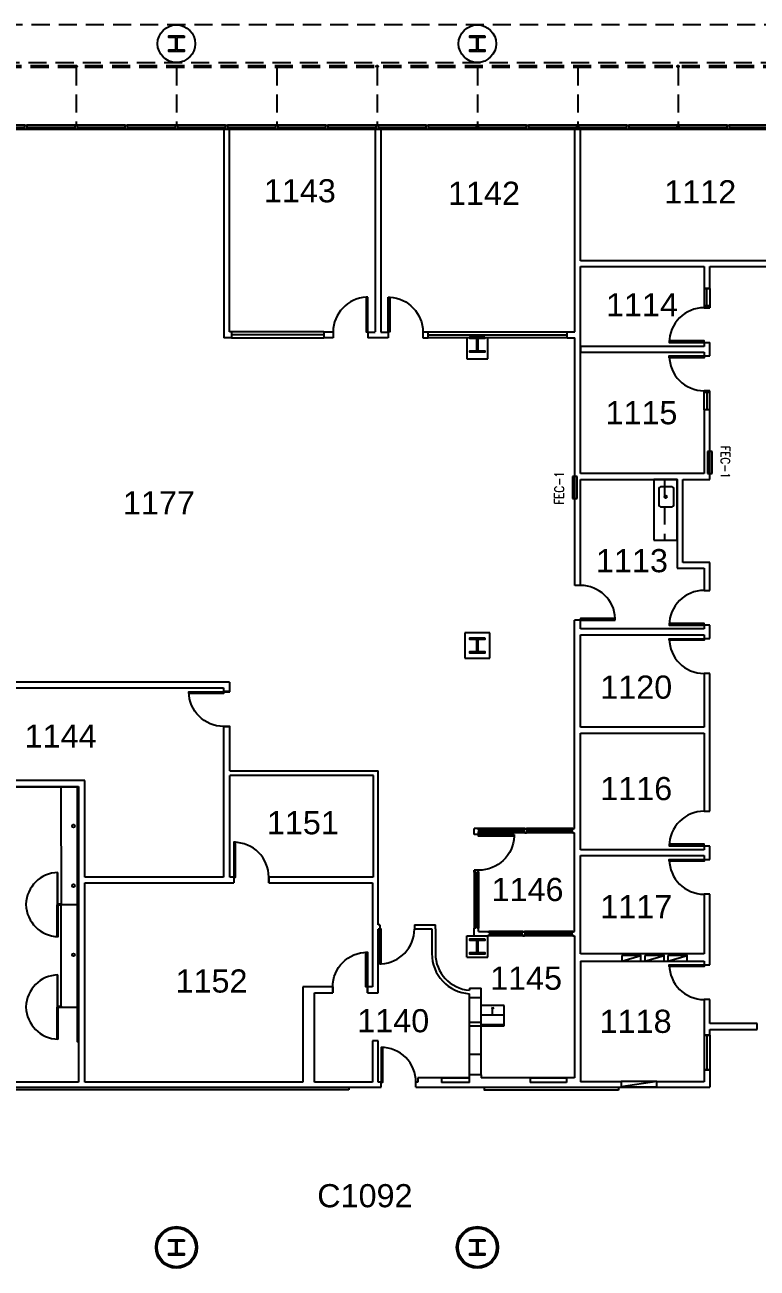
# Model space of a CAD drawing. Header units: inches. Extents: x 283 to 7662, y 1515 to 4754.
# Drawn here: x 6062 to 6821, y 3401 to 4690 of the extents above; entities that cross this region are included whole.
import ezdxf
from ezdxf.enums import TextEntityAlignment as Align

# ---------------------------------------------------------------- set-up
doc = ezdxf.new("R2010")
doc.units = ezdxf.units.IN
doc.header["$LTSCALE"] = 150
doc.header["$MEASUREMENT"] = 0
doc.linetypes.add('HIDDEN2', pattern=[0.1875, 0.125, -0.0625])
doc.layers.get('0').update_dxf_attribs({"linetype": 'CONTINUOUS'})
for name, color, linetype in [('A-ANNO-TEXT', 4, 'CONTINUOUS'), ('A-COLS', 5, 'CONTINUOUS'), ('A-DOOR', 2, 'CONTINUOUS'), ('A-FLOR-CASE', 3, 'CONTINUOUS'), ('A-FLOR-CASE-UPPR', 3, 'HIDDEN2'), ('A-FLOR-PFIX', 2, 'CONTINUOUS'), ('A-GLAZ', 2, 'CONTINUOUS'), ('A-GLAZ-SILL', 1, 'CONTINUOUS'), ('A-ROOF-OTLN', 2, 'HIDDEN2'), ('A-WALL-FULL', 6, 'CONTINUOUS'), ('E-PANL', 2, 'CONTINUOUS'), ('X-EQPM-PROT', 2, 'CONTINUOUS')]:
    doc.layers.add(name, color=color, linetype=linetype)
doc.styles.add('ARIAL', font='arial.ttf')
doc.styles.add('ROMANS', font='romans')
doc.styles.get("Standard").update_dxf_attribs({"font": 'SIMPLEX.shx', "height": 9})

# ---------------------------------------------------------------- blocks, each defined once
blk = doc.blocks.new('win-6mod')
at = {"layer": 'A-GLAZ'}
for p, q in [((-260, -2.25), (-310, -2.25)), ((-208, -2.25), (-258, -2.25)), ((-156, -2.25), (-206, -2.25)), ((-104, -2.25), (-154, -2.25)), ((-52, -2.25), (-102, -2.25)), ((0, -2.25), (-50, -2.25))]:
    blk.add_line(p, q, dxfattribs=at)
for points in [[(-310, -4.5), (-312, -4.5), (-312, 0), (-310, 0)], [(-258, -4.5), (-260, -4.5), (-260, 0), (-258, 0)], [(-206, -4.5), (-208, -4.5), (-208, 0), (-206, 0)], [(-154, -4.5), (-156, -4.5), (-156, 0), (-154, 0)], [(-102, -4.5), (-104, -4.5), (-104, 0), (-102, 0)], [(-50, -4.5), (-52, -4.5), (-52, 0), (-50, 0)]]:
    blk.add_lwpolyline(points, close=True, dxfattribs=at)
at = {"layer": 'A-GLAZ-SILL'}
for p, q in [((-260, 0), (-310, 0)), ((-208, 0), (-258, 0)), ((-156, 0), (-206, 0)), ((-104, 0), (-154, 0)), ((-52, 0), (-102, 0)), ((0, 0), (-50, 0)), ((-260, -4.5), (-310, -4.5)), ((-208, -4.5), (-258, -4.5)), ((-156, -4.5), (-206, -4.5)), ((-104, -4.5), (-154, -4.5)), ((-52, -4.5), (-102, -4.5)), ((0, -4.5), (-50, -4.5))]:
    blk.add_line(p, q, dxfattribs=at)
blk = doc.blocks.new('RDOOR', base_point=(6216, 3180))
blk.add_lwpolyline([(6216, 3192), (6215.42, 3192), (6215.42, 3180), (6216, 3180)], close=True)
blk.add_arc((6216.03, 3179.99), 12.03, 92.9061, 179.9479)
blk = doc.blocks.new('corian-plan-871')
for p, q in [((7.5, 15.75), (-7.5, 15.75)), ((-10.5, 12.75), (-10.5, 3)), ((-7.5, 0), (7.5, 0)), ((10.5, 3), (10.5, 12.75))]:
    blk.add_line(p, q)
for radius in [1.26, 1.01]:
    blk.add_circle((0, 7.25), radius)
for centre, start, end in [((-7.5, 12.75), 90, 180), ((7.5, 12.75), 0, 90), ((-7.5, 3), 180, 270), ((7.5, 3), 270, 0)]:
    blk.add_arc(centre, 3, start, end)
blk = doc.blocks.new('TRA_FIRE_EXT_CAB')
blk.add_hatch(color=256).paths.add_polyline_path([(-0.25, -1.19), (0.25, -1.19), (0.25, 1.19), (-0.25, 1.19)])
for p, q in [((-0.25, 1.19), (-0.25, -1.19)), ((0.25, 1.19), (-0.25, 1.19)), ((0.25, -1.19), (0.25, 1.19)), ((-0.25, -1.19), (0.25, -1.19))]:
    blk.add_line(p, q)
at = {"color": 0, "linetype": 'ByBlock', "width": 0.8, "flags": 4}
blk.add_attdef('FIRE', text='', height=1, rotation=90, dxfattribs=at).set_placement((1.96, 0.01), align=Align.CENTER)

msp = doc.modelspace()

# ---------------------------------------------------------------- linework, layer by layer
at = {"layer": 'A-COLS'}
for p, q in [((6520, 4365.1), (6520, 4343.1)), ((6542, 4343.1), (6542, 4365.1)), ((6520, 4343.1), (6542, 4343.1)), ((6518, 4059), (6518, 4033)), ((6544, 4059), (6518, 4059)), ((6544, 4033), (6544, 4059)), ((6518, 4033), (6544, 4033)), ((6520, 3723), (6520, 3745)), ((6520, 3745), (6542, 3745)), ((6542, 3723), (6542, 3745)), ((6520, 3723), (6542, 3723))]:
    msp.add_line(p, q, dxfattribs=at)
for points in [[(6226.9, 4678), (6226.9, 4676.3), (6220.2, 4676.3, 0.414214), (6219.5, 4675.6), (6219.5, 4664.4, 0.414214), (6220.2, 4663.7), (6226.9, 4663.7), (6226.9, 4662), (6211.1, 4662), (6211.1, 4663.7), (6217.8, 4663.7, 0.414214), (6218.5, 4664.4), (6218.5, 4675.6, 0.414214), (6217.8, 4676.3), (6211.1, 4676.3), (6211.1, 4678)], [(6538.9, 4678), (6538.9, 4676.3), (6532.2, 4676.3, 0.414214), (6531.5, 4675.6), (6531.5, 4664.4, 0.414214), (6532.2, 4663.7), (6538.9, 4663.7), (6538.9, 4662), (6523.1, 4662), (6523.1, 4663.7), (6529.8, 4663.7, 0.414214), (6530.5, 4664.4), (6530.5, 4675.6, 0.414214), (6529.8, 4676.3), (6523.1, 4676.3), (6523.1, 4678)], [(6538.9, 4366), (6538.9, 4364.3), (6532.2, 4364.3, 0.414214), (6531.5, 4363.6), (6531.5, 4352.4, 0.414214), (6532.2, 4351.7), (6538.9, 4351.7), (6538.9, 4350), (6523.1, 4350), (6523.1, 4351.7), (6529.8, 4351.7, 0.414214), (6530.5, 4352.4), (6530.5, 4363.6, 0.414214), (6529.8, 4364.3), (6523.1, 4364.3), (6523.1, 4366)], [(6538.9, 4054), (6538.9, 4052.3), (6532.2, 4052.3, 0.414214), (6531.5, 4051.6), (6531.5, 4040.4, 0.414214), (6532.2, 4039.7), (6538.9, 4039.7), (6538.9, 4038), (6523.1, 4038), (6523.1, 4039.7), (6529.8, 4039.7, 0.414214), (6530.5, 4040.4), (6530.5, 4051.6, 0.414214), (6529.8, 4052.3), (6523.1, 4052.3), (6523.1, 4054)], [(6538.9, 3742), (6538.9, 3740.3), (6532.2, 3740.3, 0.414214), (6531.5, 3739.6), (6531.5, 3728.4, 0.414214), (6532.2, 3727.7), (6538.9, 3727.7), (6538.9, 3726), (6523.1, 3726), (6523.1, 3727.7), (6529.8, 3727.7, 0.414214), (6530.5, 3728.4), (6530.5, 3739.6, 0.414214), (6529.8, 3740.3), (6523.1, 3740.3), (6523.1, 3742)], [(6226.9, 3430), (6226.9, 3428.3), (6220.2, 3428.3, 0.414214), (6219.5, 3427.6), (6219.5, 3416.4, 0.414214), (6220.2, 3415.7), (6226.9, 3415.7), (6226.9, 3414), (6211.1, 3414), (6211.1, 3415.7), (6217.8, 3415.7, 0.414214), (6218.5, 3416.4), (6218.5, 3427.6, 0.414214), (6217.8, 3428.3), (6211.1, 3428.3), (6211.1, 3430)], [(6538.9, 3430), (6538.9, 3428.3), (6532.2, 3428.3, 0.414214), (6531.5, 3427.6), (6531.5, 3416.4, 0.414214), (6532.2, 3415.7), (6538.9, 3415.7), (6538.9, 3414), (6523.1, 3414), (6523.1, 3415.7), (6529.8, 3415.7, 0.414214), (6530.5, 3416.4), (6530.5, 3427.6, 0.414214), (6529.8, 3428.3), (6523.1, 3428.3), (6523.1, 3430)]]:
    msp.add_lwpolyline(points, format="xyb", close=True, dxfattribs=at)
for centre, radius in [((6219, 4670), 19.5), ((6531, 4670), 19.5), ((6219, 3422), 21.5), ((6219, 3422), 20), ((6531, 3422), 21.5), ((6531, 3422), 20)]:
    msp.add_circle(centre, radius, dxfattribs=at)
at = {"layer": 'A-DOOR'}
for points in [[(6766, 4360.2), (6766, 4361.9), (6730, 4361.9), (6730, 4360.2)], [(6766, 4346.2), (6766, 4344.4), (6730, 4344.4), (6730, 4346.2)], [(6766, 4067.2), (6766, 4068.9), (6730, 4068.9), (6730, 4067.2)], [(6766, 4053.1), (6766, 4051.4), (6730, 4051.4), (6730, 4053.1)], [(6267.9, 3998.1), (6267.9, 3996.4), (6231.9, 3996.4), (6231.9, 3998.1)], [(6278.7, 3806), (6280.4, 3806), (6280.4, 3842), (6278.7, 3842)], [(6766, 3838.2), (6766, 3839.9), (6730, 3839.9), (6730, 3838.2)], [(6766, 3824.2), (6766, 3822.5), (6730, 3822.5), (6730, 3824.2)], [(6417, 3692), (6415.3, 3692), (6415.3, 3728), (6417, 3728)], [(6766, 3715), (6766, 3713.2), (6730, 3713.2), (6730, 3715)], [(6431.3, 3593.3), (6433, 3593.3), (6433, 3629.3), (6431.3, 3629.3)]]:
    msp.add_lwpolyline(points, close=True, dxfattribs=at)
for centre, start, end in [((6766, 4360.2), 89.9999, 179.9999), ((6766, 4346.2), 179.9999, 269.9999), ((6766, 4067.2), 89.9999, 179.9999), ((6766, 4053.1), 180.0001, 270.0001), ((6766, 3838.2), 89.9999, 179.9999), ((6278.7, 3806), 359.9999, 89.9999), ((6766, 3824.2), 180.0001, 270.0001), ((6766, 3715), 180.0001, 270.0001), ((6431.3, 3593.3), 359.9989, 89.9989)]:
    msp.add_arc(centre, 36, start, end, dxfattribs=at)
at = {"layer": 'A-DOOR', "extrusion": (0, 0, -1)}
for centre, start, end in [((-6267.9, 3998.1), 270, 0), ((-6417, 3692), 0.0001, 90.0001)]:
    msp.add_arc(centre, 36, start, end, dxfattribs=at)
at = {"layer": 'A-FLOR-CASE'}
for p, q in [((6099.3, 3898.9), (6099.4, 3777.5)), ((6117.4, 3900), (6117.4, 3800)), ((6095.5, 3810.7), (6095.5, 3777.7)), ((6096.2, 3777.7), (6096.2, 3810.7)), ((6117.4, 3800), (6117.4, 3593.3)), ((6095.5, 3777.7), (6096.2, 3777.7)), ((6095.5, 3704.5), (6095.5, 3671.5)), ((6096.2, 3671.5), (6096.2, 3704.5))]:
    msp.add_line(p, q, dxfattribs=at)
for points in [[(6714, 4155.2), (6738, 4155.2), (6738, 4218.2), (6714, 4218.2)], [(6116.4, 3900), (6116.4, 3899), (6020.4, 3899), (6020.4, 3900)], [(6117.4, 3803), (6116.4, 3803), (6116.4, 3899), (6117.4, 3899)], [(6117.4, 3707), (6116.4, 3707), (6116.4, 3803), (6117.4, 3803)], [(6096.2, 3777.3), (6096.2, 3744.1), (6095.5, 3744.1), (6095.5, 3777.3)], [(6096.4, 3778.3), (6099.4, 3778.3), (6099.4, 3776.8), (6096.4, 3776.8)], [(6117.4, 3635), (6116.4, 3635), (6116.4, 3707), (6117.4, 3707)], [(6096.2, 3671), (6096.2, 3637.9), (6095.5, 3637.9), (6095.5, 3671)], [(6096.4, 3672.1), (6099.4, 3672.1), (6099.4, 3670.6), (6096.4, 3670.6)], [(6397.6, 3585.2), (6013.6, 3585.2), (6013.6, 3588), (6397.6, 3588)], [(6677.4, 3585), (6538.4, 3585), (6538.4, 3588), (6677.4, 3588)]]:
    msp.add_lwpolyline(points, close=True, dxfattribs=at)
msp.add_lwpolyline([(6099.4, 3670.6), (6099.4, 3777.5), (6117.4, 3777.5), (6117.4, 3670.6), (6099.4, 3670.6)], dxfattribs=at)
for centre in [(6112.4, 3858.8), (6112.4, 3797), (6112.4, 3725.3)]:
    msp.add_circle(centre, 1.5, dxfattribs=at)
for centre, radius, start, end in [((6097, 3776.7), 34, 91.4274, 178.2759), ((6097.2, 3778.4), 34.2, 181.7145, 268.2928), ((6097, 3670.5), 34, 91.4274, 178.2759), ((6097.2, 3672.1), 34.2, 181.7145, 268.2928)]:
    msp.add_arc(centre, radius, start, end, dxfattribs=at)
at = {"layer": 'A-FLOR-CASE-UPPR'}
msp.add_lwpolyline([(6738, 4218.2), (6725, 4218.2), (6725, 4155.2), (6738, 4155.2)], close=True, dxfattribs=at)
at = {"layer": 'A-GLAZ'}
for p, q in [((6769, 4398.2), (6769, 4416.1)), ((6372, 4368.1), (6276, 4368.1)), ((6480, 4368.1), (6624, 4368.1)), ((6769, 4308.2), (6769, 4290.3)), ((6579.5, 3854.7), (6533, 3854.7)), ((6629.3, 3854.7), (6582.8, 3854.7)), ((6579.5, 3854), (6533, 3854)), ((6579.5, 3853.2), (6533, 3853.2)), ((6629.3, 3854), (6582.8, 3854)), ((6629.3, 3853.2), (6582.8, 3853.2)), ((6529.3, 3810.5), (6529.3, 3753.7)), ((6530, 3810.5), (6530, 3753.7)), ((6530.8, 3810.5), (6530.8, 3753.7)), ((6577.3, 3748), (6543.8, 3748)), ((6577.3, 3747.2), (6543.8, 3747.2)), ((6577.3, 3746.5), (6543.8, 3746.5)), ((6629.3, 3748), (6580.5, 3748)), ((6629.3, 3747.2), (6580.5, 3747.2)), ((6629.3, 3746.5), (6580.5, 3746.5)), ((6769, 3642), (6769, 3606)), ((6522.8, 3597.9), (6493.8, 3597.9)), ((6493.8, 3597.9), (6493.8, 3597.4)), ((6522.8, 3597.4), (6493.8, 3597.4)), ((6623.1, 3597.9), (6585.8, 3597.9)), ((6623.1, 3597.4), (6585.8, 3597.4)), ((6604.5, 3597.9), (6604.5, 3597.4)), ((6623.3, 3597.9), (6623.3, 3597.4))]:
    msp.add_line(p, q, dxfattribs=at)
at = {"layer": 'A-GLAZ-SILL'}
for p, q in [((6766, 4416.1), (6766, 4398.2)), ((6772, 4416.1), (6772, 4398.2)), ((6372, 4371.1), (6276, 4371.1)), ((6480, 4371.1), (6624, 4371.1)), ((6276, 4365.1), (6372, 4365.1)), ((6624, 4365.1), (6480, 4365.1)), ((6766, 4290.3), (6766, 4308.2)), ((6772, 4290.3), (6772, 4308.2)), ((6580.3, 3856.2), (6532.3, 3856.2)), ((6630, 3856.2), (6582, 3856.2)), ((6580.3, 3851.7), (6532.3, 3851.7)), ((6630, 3851.7), (6582, 3851.7)), ((6527.8, 3811.2), (6527.8, 3753)), ((6532.3, 3811.2), (6532.3, 3753)), ((6578, 3749.5), (6543, 3749.5)), ((6578, 3745), (6543, 3745)), ((6630, 3749.5), (6579.8, 3749.5)), ((6630, 3745), (6579.8, 3745)), ((6766, 3642), (6766, 3606)), ((6772, 3642), (6772, 3606))]:
    msp.add_line(p, q, dxfattribs=at)
at = {"layer": 'A-ROOF-OTLN'}
for p, q in [((7465.8, 4689.5), (4659.7, 4689.5)), ((4912.5, 4650.5), (7362.8, 4650.5)), ((4971, 4647.5), (7362.8, 4647.5)), ((4971, 4645.5), (7362.8, 4645.5)), ((6115, 4645.5), (6115, 4585.5)), ((6219, 4645.5), (6219, 4585.5)), ((6323, 4645.5), (6323, 4585.5)), ((6427, 4645.5), (6427, 4585.5)), ((6531, 4645.5), (6531, 4585.5)), ((6635, 4645.5), (6635, 4585.5)), ((6739, 4645.5), (6739, 4585.5))]:
    msp.add_line(p, q, dxfattribs=at)
for centre in [(6115, 4646.5), (6219, 4646.5), (6323, 4646.5), (6427, 4646.5), (6531, 4646.5), (6635, 4646.5), (6739, 4646.5)]:
    msp.add_circle(centre, 1, dxfattribs=at)
at = {"layer": 'A-WALL-FULL'}
for p, q in [((6268, 4581), (6268, 4365.1)), ((6274, 4371.1), (6274, 4581)), ((6425, 4581), (6425, 4371.1)), ((6431, 4581), (6431, 4371)), ((6632, 4371.1), (6632, 4581)), ((6638, 4445), (6638, 4581)), ((6832, 4445), (6638, 4445)), ((6638, 4439), (6766, 4439)), ((6638, 4224.2), (6638, 4439)), ((6766, 4439), (6766, 4416.1)), ((6772, 4439), (6832, 4439)), ((6772, 4416.1), (6772, 4439)), ((6766, 4398.2), (6766, 4396.2)), ((6772, 4398.2), (6766, 4398.2)), ((6772, 4398.2), (6772, 4396.2)), ((6276, 4371.1), (6274, 4371.1)), ((6276, 4371.1), (6276, 4365.1)), ((6372, 4371.1), (6381.5, 4371.1)), ((6372, 4371.1), (6372, 4365.1)), ((6381.5, 4371.1), (6381.5, 4365.1)), ((6417.5, 4371), (6425, 4371)), ((6417.5, 4371), (6417.5, 4365.1)), ((6431, 4371), (6438.5, 4371)), ((6438.5, 4371), (6438.5, 4365.1)), ((6474.5, 4371.1), (6480, 4371.1)), ((6474.5, 4371.1), (6474.5, 4365)), ((6480, 4365.1), (6480, 4371.1)), ((6624, 4365.1), (6624, 4371.1)), ((6624, 4371.1), (6632, 4371.1)), ((6276, 4365.1), (6268, 4365.1)), ((6381.5, 4365.1), (6372, 4365.1)), ((6438.5, 4365.1), (6417.5, 4365.1)), ((6474.5, 4365.1), (6480, 4365.1)), ((6624, 4365.1), (6632, 4365.1)), ((6632, 4108.3), (6632, 4365.1)), ((6766, 4360.2), (6766, 4356.2)), ((6766, 4360.2), (6772, 4360.2)), ((6772, 4346.2), (6772, 4360.2)), ((6766, 4356.2), (6638, 4356.2)), ((6638, 4356.2), (6638, 4350.2)), ((6638, 4350.2), (6766, 4350.2)), ((6766, 4350.2), (6766, 4346.2)), ((6766, 4346.2), (6772, 4346.2)), ((6772, 4310.1), (6766, 4310.1)), ((6766, 4308.2), (6766, 4310.1)), ((6772, 4308.2), (6766, 4308.2)), ((6772, 4308.2), (6772, 4310.1)), ((6766, 4290.3), (6766, 4224.2)), ((6772, 4290.3), (6766, 4290.3)), ((6772, 4218.2), (6772, 4290.3)), ((6766, 4224.2), (6638, 4224.2)), ((6638, 4108.3), (6638, 4218.2)), ((6638, 4218.2), (6738, 4218.2)), ((6738, 4218.2), (6738, 4126.2)), ((6744, 4218.2), (6772, 4218.2)), ((6744, 4132.2), (6744, 4218.2)), ((6738, 4126.2), (6766, 4126.2)), ((6772, 4132.2), (6744, 4132.2)), ((6766, 4126.2), (6766, 4103.2)), ((6772, 4103.2), (6772, 4132.2)), ((6638, 4108.3), (6632, 4108.3)), ((6766, 4103.2), (6772, 4103.2)), ((6638, 4072.3), (6631.8, 4072.3)), ((6631.8, 3856.2), (6631.8, 4072.3)), ((6638, 4063.2), (6638, 4072.3)), ((6766, 4063.2), (6638, 4063.2)), ((6772, 4067.1), (6766, 4067.1)), ((6766, 4067.1), (6766, 4063.2)), ((6772, 4053.2), (6772, 4067.1)), ((6638, 3961.2), (6638, 4057.2)), ((6638, 4057.2), (6766, 4057.2)), ((6766, 4057.2), (6766, 4053.2)), ((6766, 4053.2), (6772, 4053.2)), ((6772, 4017.1), (6766, 4017.1)), ((6766, 4017.1), (6766, 3961.2)), ((6772, 3874.2), (6772, 4017.1)), ((6267.9, 4008.1), (5910.2, 4008.1)), ((5910.3, 4002.1), (6267.9, 4002.1)), ((6274, 4008.1), (6112, 4008.1)), ((6267.9, 4002.1), (6267.9, 3998.1)), ((6274.4, 3998.1), (6274.4, 4008.1)), ((6267.9, 3962.1), (6267.9, 3806)), ((6274.4, 3916), (6274.4, 3962.1)), ((6766, 3961.2), (6637.8, 3961.2)), ((6637.8, 3834.2), (6637.8, 3955.2)), ((6637.8, 3955.2), (6766, 3955.2)), ((6766, 3955.2), (6766, 3874.2)), ((6123.9, 3906), (5910.3, 3906)), ((6123.9, 3806), (6123.9, 3906)), ((6274.4, 3916), (6428.1, 3916)), ((6423.3, 3911.3), (6274.4, 3911.3)), ((6274.4, 3806), (6274.4, 3911.3)), ((6423.3, 3806), (6423.3, 3911.3)), ((6428.2, 3756.3), (6428.1, 3916)), ((5904.3, 3900), (6117.4, 3900)), ((6766, 3874.2), (6772, 3874.2)), ((6527.8, 3850), (6527.8, 3856.2)), ((6532.3, 3856.2), (6527.8, 3856.2)), ((6532.3, 3854.7), (6532.3, 3856.2)), ((6533, 3854.7), (6532.3, 3854.7)), ((6533, 3853.2), (6533, 3854.7)), ((6579.5, 3853.2), (6579.5, 3854.7)), ((6579.5, 3854.7), (6580.3, 3854.7)), ((6580.3, 3856.2), (6582, 3856.2)), ((6580.3, 3854.7), (6580.3, 3856.2)), ((6582, 3854.7), (6582, 3856.2)), ((6582.8, 3854.7), (6582, 3854.7)), ((6582.8, 3853.2), (6582.8, 3854.7)), ((6629.3, 3853.2), (6629.3, 3854.7)), ((6629.3, 3854.7), (6630, 3854.7)), ((6630, 3856.2), (6631.8, 3856.2)), ((6630, 3854.7), (6630, 3856.2)), ((6532.3, 3850), (6527.8, 3850)), ((6533, 3853.2), (6532.3, 3853.2)), ((6532.3, 3850), (6532.3, 3853.2)), ((6579.5, 3853.2), (6580.3, 3853.2)), ((6580.3, 3851.7), (6580.3, 3853.2)), ((6580.3, 3851.7), (6582, 3851.7)), ((6582, 3851.7), (6582, 3853.2)), ((6582.8, 3853.2), (6582, 3853.2)), ((6629.3, 3853.2), (6630, 3853.2)), ((6630, 3851.7), (6630, 3853.2)), ((6630, 3851.7), (6631.8, 3851.7)), ((6631.8, 3749.5), (6631.8, 3851.7)), ((6766, 3834.2), (6637.8, 3834.2)), ((6772, 3838.1), (6766, 3838.1)), ((6766, 3838.1), (6766, 3834.2)), ((6772, 3824.2), (6772, 3838.1)), ((6637.8, 3726.2), (6637.8, 3828.2)), ((6637.8, 3828.2), (6766, 3828.2)), ((6766, 3828.2), (6766, 3824.2)), ((6766, 3824.2), (6772, 3824.2)), ((6267.9, 3806), (6123.9, 3806)), ((6278.7, 3806), (6274.4, 3806)), ((6278.7, 3806), (6278.7, 3800)), ((6423.1, 3806), (6314.7, 3806)), ((6532.3, 3813), (6527.8, 3813)), ((6527.8, 3811.2), (6527.8, 3813)), ((6529.3, 3811.2), (6527.8, 3811.2)), ((6529.3, 3810.5), (6529.3, 3811.2)), ((6530.8, 3810.5), (6529.3, 3810.5)), ((6532.3, 3811.2), (6530.8, 3811.2)), ((6530.8, 3810.5), (6530.8, 3811.2)), ((6532.3, 3811.2), (6532.3, 3813)), ((6123.9, 3593.3), (6123.9, 3800)), ((6123.9, 3800), (6278.6, 3800)), ((6314.7, 3800), (6422.2, 3800)), ((6422.2, 3800), (6422.2, 3692)), ((6772, 3788.1), (6766, 3788.1)), ((6766, 3788.1), (6766, 3726.2)), ((6772, 3715), (6772, 3788.1)), ((6429.8, 3756.3), (6428.2, 3756.3)), ((6429.8, 3752.1), (6428.2, 3752.1)), ((6428.2, 3686), (6428.2, 3752.1)), ((6429.8, 3756.3), (6429.8, 3752.3)), ((6465.8, 3756.3), (6487.5, 3756.3)), ((6465.8, 3756.3), (6465.8, 3752.3)), ((6465.8, 3752.3), (6483.8, 3752.3)), ((6483.8, 3752.3), (6483.8, 3726.6)), ((6487.5, 3752.3), (6487.5, 3756.3)), ((6487.5, 3752.3), (6487.5, 3726.6)), ((6527.8, 3745), (6527.8, 3753)), ((6529.3, 3753), (6527.8, 3753)), ((6530.8, 3753.7), (6529.3, 3753.7)), ((6529.3, 3753.7), (6529.3, 3753)), ((6530.8, 3753.7), (6530.8, 3753)), ((6532.3, 3753), (6530.8, 3753)), ((6532.3, 3749.5), (6532.3, 3753)), ((6532.3, 3749.5), (6543, 3749.5)), ((6543, 3748), (6543, 3749.5)), ((6543.8, 3748), (6543, 3748)), ((6543.8, 3746.5), (6543, 3746.5)), ((6543, 3745), (6543, 3746.5)), ((6543.8, 3746.5), (6543.8, 3748)), ((6577.3, 3748), (6578, 3748)), ((6577.3, 3746.5), (6577.3, 3748)), ((6577.3, 3746.5), (6578, 3746.5)), ((6578, 3749.5), (6579.8, 3749.5)), ((6578, 3748), (6578, 3749.5)), ((6578, 3746.5), (6578, 3745)), ((6578, 3745), (6579.8, 3745)), ((6579.8, 3748), (6579.8, 3749.5)), ((6580.5, 3748), (6579.8, 3748)), ((6580.5, 3746.5), (6579.8, 3746.5)), ((6579.8, 3745), (6579.8, 3746.5)), ((6580.5, 3746.5), (6580.5, 3748)), ((6629.3, 3748), (6630, 3748)), ((6629.3, 3746.5), (6629.3, 3748)), ((6629.3, 3746.5), (6630, 3746.5)), ((6630, 3749.5), (6631.8, 3749.5)), ((6630, 3748), (6630, 3749.5)), ((6630, 3745), (6630, 3746.5)), ((6630, 3745), (6631.8, 3745)), ((6631.8, 3745), (6631.8, 3597.9)), ((6766, 3726.2), (6637.8, 3726.2)), ((6637.8, 3718.9), (6766, 3718.9)), ((6637.8, 3718.9), (6637.8, 3593.8)), ((6766, 3718.9), (6766, 3715)), ((6766, 3715), (6772, 3715)), ((6350.2, 3692), (6350.2, 3593.3)), ((6381, 3692), (6350.2, 3692)), ((6422.2, 3692), (6417, 3692)), ((6522.8, 3690.6), (6534.8, 3690.6)), ((6522.8, 3690.6), (6522.8, 3688.7)), ((6534.8, 3600.9), (6534.8, 3690.6)), ((6362.2, 3686), (6381, 3686)), ((6362.2, 3593.3), (6362.2, 3686)), ((6417, 3686), (6428.2, 3686)), ((6522.8, 3593), (6522.8, 3685)), ((6522.8, 3681.1), (6534.8, 3681.1)), ((6772, 3678.9), (6766, 3678.9)), ((6766, 3678.9), (6766, 3648)), ((6772, 3654), (6772, 3678.9)), ((6558.8, 3672.9), (6534.8, 3672.9)), ((6558.8, 3662.9), (6534.8, 3662.9)), ((6546.8, 3671), (6545.9, 3669.4)), ((6546.8, 3663.9), (6546.8, 3671)), ((6546.8, 3671), (6547.6, 3669.4)), ((6558.8, 3651.8), (6558.8, 3672.9)), ((6534.8, 3655.3), (6522.8, 3655.3)), ((6522.8, 3651.8), (6558.8, 3651.8)), ((6558.8, 3652.9), (6534.8, 3652.9)), ((6766, 3648), (6766, 3642)), ((6821, 3654), (6772, 3654)), ((6772, 3642), (6772, 3648)), ((6772, 3648), (6821, 3648)), ((6821, 3648), (6821, 3654)), ((6428.2, 3636), (6422.2, 3636)), ((6422.2, 3636), (6422.2, 3593.3)), ((6428.2, 3593.3), (6428.2, 3636)), ((6766, 3642), (6772, 3642)), ((6766, 3642), (6766, 3642)), ((6772, 3642), (6772, 3642)), ((6534.8, 3621.9), (6522.8, 3621.9)), ((6493.8, 3597.9), (6469.3, 3597.9)), ((6469.3, 3597.9), (6469.3, 3593.3)), ((6493.8, 3597.9), (6493.8, 3593)), ((6534.8, 3600.9), (6522.8, 3600.9)), ((6534.8, 3600.9), (6534.8, 3597.9)), ((6585.8, 3597.9), (6534.8, 3597.9)), ((6585.8, 3597.9), (6585.8, 3593)), ((6631.8, 3597.9), (6623.3, 3597.9)), ((6623.3, 3597.9), (6623.3, 3593)), ((6772, 3606), (6766, 3606)), ((6766, 3606), (6766, 3606)), ((6766, 3606), (6766, 3593.8)), ((6772, 3606), (6772, 3606)), ((6772, 3606), (6772, 3588.2)), ((5981.9, 3588.2), (6431.3, 3588.2)), ((6117.4, 3593.3), (5987.9, 3593.3)), ((6350.2, 3593.3), (6123.9, 3593.3)), ((6422.2, 3593.3), (6362.2, 3593.3)), ((6431.3, 3593.3), (6428.2, 3593.3)), ((6431.3, 3588.2), (6431.3, 3593.3)), ((6469.3, 3593.3), (6467.3, 3593.3)), ((6467.3, 3588.2), (6467.3, 3593.3)), ((6467.3, 3588.2), (6772, 3588.2)), ((6522.8, 3593), (6493.8, 3593)), ((6623.3, 3593), (6585.8, 3593)), ((6680.1, 3593.8), (6637.8, 3593.8)), ((6766, 3593.8), (6717.1, 3593.8))]:
    msp.add_line(p, q, dxfattribs=at)
for points in [[(6766, 4416.1), (6766, 4416.1), (6772, 4416.1), (6772, 4416.1)], [(6772, 4396.2), (6772, 4396.2), (6766, 4396.2), (6766, 4396.2)], [(6274.4, 3998.1), (6274.4, 3998.2), (6267.9, 3998.2), (6267.9, 3998.1)], [(6274.4, 3962.1), (6274.4, 3962.1), (6267.9, 3962.1), (6267.9, 3962.1)], [(6314.7, 3800), (6314.7, 3800), (6314.7, 3806), (6314.7, 3806)], [(6381, 3686), (6381, 3686), (6381, 3692), (6381, 3692)], [(6417, 3686), (6417.1, 3686), (6417.1, 3692), (6417, 3692)], [(6766, 3642), (6766, 3642), (6772, 3642), (6772, 3642)], [(6766, 3606), (6766, 3606), (6772, 3606), (6772, 3606)]]:
    msp.add_lwpolyline(points, close=True, dxfattribs=at)
for centre, radius, start, end in [((6525.4, 3726.5), 41.6, 179.89, 266.406), ((6525.6, 3726.6), 38.1, 180, 265.7637)]:
    msp.add_arc(centre, radius, start, end, dxfattribs=at)
at = {"layer": 'E-PANL'}
for p, q in [((6680.6, 3718.9), (6700.6, 3724.7)), ((6704.6, 3718.9), (6724.6, 3724.7)), ((6728.6, 3718.9), (6748.6, 3724.7)), ((6717.1, 3594), (6680.1, 3588.3)), ((6717.1, 3594), (6680.1, 3588.3))]:
    msp.add_line(p, q, dxfattribs=at)
for points in [[(6680.6, 3724.7), (6680.6, 3718.9), (6700.6, 3718.9), (6700.6, 3724.7)], [(6704.6, 3724.7), (6704.6, 3718.9), (6724.6, 3718.9), (6724.6, 3724.7)], [(6728.6, 3724.7), (6728.6, 3718.9), (6748.6, 3718.9), (6748.6, 3724.7)], [(6717.1, 3588.3), (6717.1, 3594), (6680.1, 3594), (6680.1, 3588.3)], [(6717.1, 3588.3), (6717.1, 3594), (6680.1, 3594), (6680.1, 3588.3)]]:
    msp.add_lwpolyline(points, close=True, dxfattribs=at)

# ---------------------------------------------------------------- block references
at = {"layer": 'A-DOOR'}
for p, xscale, yscale, rotation in [((6417.5, 4371.1), 3, 3, 359.9999999999788), ((6438.5, 4371.1), -3, 3, 2.118305530984798e-11), ((6638, 4072.3), 3.000000000000001, 3.000000000000001, 270)]:
    msp.add_blockref('RDOOR', p, dxfattribs=dict(at, xscale=xscale, yscale=yscale, rotation=rotation))
for p, xscale, yscale, zscale, rotation in [((6532.3, 3850), -3.083333333334224, 3.083333333334224, 1.027777777778352, 270), ((6429.7, 3752.1), 3.006594462110002, 3.006594462110002, 1.002198154036671, 180)]:
    msp.add_blockref('RDOOR', p, dxfattribs=dict(at, xscale=xscale, yscale=yscale, zscale=zscale, rotation=rotation))
at = {"layer": 'A-FLOR-PFIX', "rotation": 270}
msp.add_blockref('corian-plan-871', (6719, 4200.2), dxfattribs=at)
at = {"layer": 'A-GLAZ'}
for p in [(6114, 4585.5), (6426, 4585.5), (6738, 4585.5), (7050, 4585.5)]:
    msp.add_blockref('win-6mod', p, dxfattribs=at)
at = {"layer": 'X-EQPM-PROT'}
ref = msp.add_blockref('TRA_FIRE_EXT_CAB', (6772, 4235.9), dxfattribs=dict(at, xscale=9.599999999999454, yscale=9.599999999999454, zscale=9.599999999999454, rotation=180))
ref.add_attrib('FIRE', 'FEC-1', dxfattribs={"layer": '0', "color": 0, "linetype": 'ByBlock', "height": 9.6, "rotation": 270, "style": 'ROMANS', "width": 0.8}).set_placement((6783.3, 4236), align=Align.CENTER)
ref = msp.add_blockref('TRA_FIRE_EXT_CAB', (6632, 4209.7), dxfattribs=dict(at, xscale=9.599999999999454, yscale=9.599999999999454, zscale=9.599999999999454))
ref.add_attrib('FIRE', 'FEC-1', dxfattribs={"layer": '0', "color": 0, "linetype": 'ByBlock', "height": 9.6, "rotation": 90, "style": 'ROMANS', "width": 0.8}).set_placement((6620.7, 4209.5), align=Align.CENTER)

# ---------------------------------------------------------------- texts
at = {"layer": 'A-ANNO-TEXT', "style": 'ARIAL'}
for s, p in [('1143', (6309.7, 4505.5)), ('1142', (6500.6, 4502.9)), ('1112', (6724.8, 4504.4)), ('1114', (6664.4, 4387.3)), ('1115', (6663.8, 4275.4)), ('1177', (6163.6, 4182)), ('1113', (6654, 4122)), ('1120', (6658.4, 3990.9)), ('1144', (6061.7, 3940.1)), ('1116', (6658.4, 3885.7)), ('1151', (6312.8, 3850.3)), ('1146', (6545.7, 3781.1)), ('1117', (6658.4, 3763.2)), ('1145', (6544.2, 3689.1)), ('1152', (6218.1, 3686.2)), ('1140', (6406.5, 3645)), ('1118', (6657.8, 3644.4)), ('C1092', (6365, 3463.6))]:
    msp.add_text(s, height=24, dxfattribs=at).set_placement(p)

doc.saveas('drawing.dxf')
